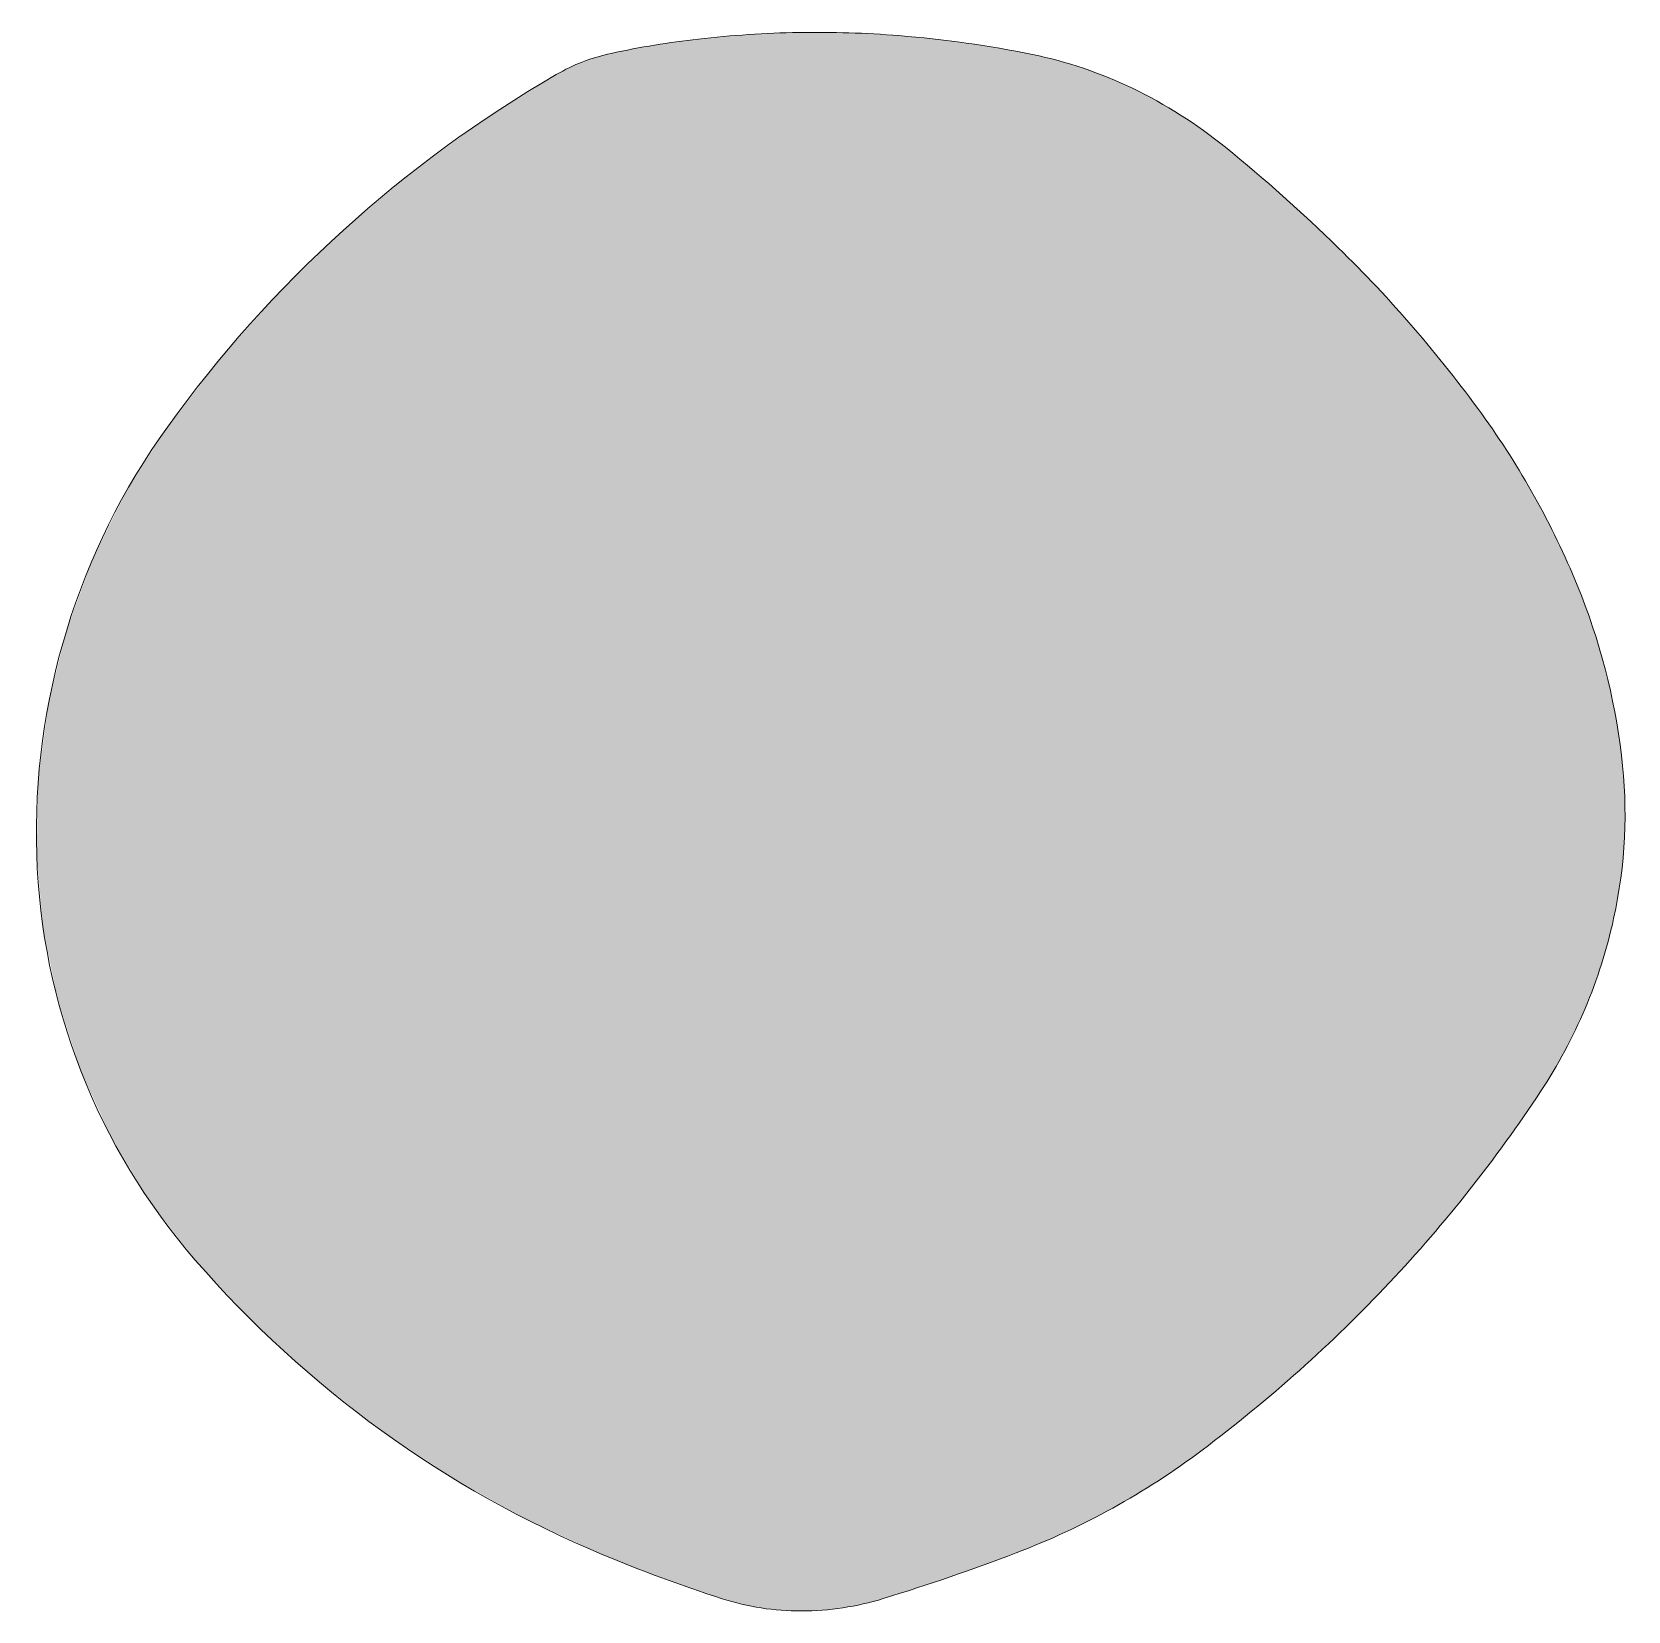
# Model space of a CAD drawing. Extents: x -1067 to 23308, y -6822 to 57810.
# Drawn here: x 414.926 to 415.69, y 98.314 to 99.069 of the extents above; entities that cross this region are included whole.
import ezdxf

# ---------------------------------------------------------------- set-up
doc = ezdxf.new("R2010")
doc.units = 0
doc.layers.get('0').update_dxf_attribs({"lineweight": 13})
doc.layers.add('G-XREF-____-OTLN', color=7, linetype='Continuous', lineweight=13)

# ---------------------------------------------------------------- blocks, each defined once
blk = doc.blocks.new('Blockreferenz-A0UJ2DPOXE')
at = {"layer": 'G-XREF-____-OTLN', "color": 0, "linetype": 'ByBlock', "lineweight": -2, "ltscale": 0.13}
for centre, major_axis, end_param in [((415.29375, 98.63968), (-0.04843, 0.4261), 0.098716), ((415.30207, 98.56643), (-0.00868, 0.50249), 0.095906), ((415.30188, 98.57752), (0.0394, 0.48989), 0.097525), ((415.29837, 98.53387), (0.10686, 0.52449), 0.120739), ((415.22248, 98.97095), (-0.01893, 0.08798), 0.314296), ((415.36463, 98.85909), (0.08839, 0.18315), 0.248667), ((415.47969, 98.52812), (-0.3024, 0.52065), 0.420223), ((415.3539, 98.83686), (0.14359, 0.17716), 0.231453), ((415.00451, 98.40578), (0.54699, 0.56017), 0.092384), ((415.11944, 98.52349), (0.50074, 0.36291), 0.170153), ((415.29942, 98.65393), (0.36646, 0.15046), 0.237552), ((415.26074, 98.68588), (-0.26955, 0.19422), 0.655524), ((415.37653, 98.68558), (0.31056, 0.03734), 0.269926), ((415.45508, 98.69503), (0.22824, -0.05013), 0.335872), ((415.2395, 98.68522), (-0.31084, -0.00968), 0.683085), ((415.44273, 98.69774), (0.20564, -0.13559), 0.366713), ((415.0842, 98.93414), (0.49186, -0.46339), 0.172689), ((415.40231, 98.82636), (-0.39779, -0.34485), 0.460787), ((415.06279, 98.9543), (0.42359, -0.56378), 0.170828), ((415.26706, 98.68244), (0.13027, -0.3411), 0.279556), ((415.47763, 99.00663), (-0.27829, -0.66604), 0.084707), ((415.04255, 99.2703), (0.29127, -0.95078), 0.067538), ((415.29414, 98.43592), (-0.03745, -0.11648), 0.314832), ((415.29409, 98.44921), (0.00051, -0.13564), 0.293508)]:
    blk.add_ellipse(centre, major_axis=major_axis, ratio=1, start_param=0, end_param=end_param, dxfattribs=at)
for points in [[(415.22207, 98.33155), (415.21739, 99.06167), (415.22207, 99.06248)], [(415.22435, 98.33071), (415.22207, 99.06248), (415.22435, 99.06287)], [(415.22207, 98.33155), (415.22207, 99.06248), (415.22435, 98.33071)], [(415.23132, 98.32814), (415.22435, 99.06287), (415.23132, 99.06395)], [(415.22435, 98.33071), (415.22435, 99.06287), (415.23132, 98.32814)], [(415.23354, 98.32732), (415.23132, 99.06395), (415.23354, 99.06426)], [(415.23132, 98.32814), (415.23132, 99.06395), (415.23354, 98.32732)], [(415.23831, 98.32565), (415.23354, 99.06426), (415.23831, 99.06492)], [(415.23354, 98.32732), (415.23354, 99.06426), (415.23831, 98.32565)], [(415.24508, 98.32328), (415.23831, 99.06492), (415.24508, 99.06575)], [(415.23831, 98.32565), (415.23831, 99.06492), (415.24508, 98.32328)], [(415.24531, 98.3232), (415.24508, 99.06575), (415.24531, 99.06578)], [(415.24508, 98.32328), (415.24508, 99.06575), (415.24531, 98.3232)], [(415.2549, 98.32003), (415.24531, 99.06578), (415.2549, 99.06678)], [(415.24531, 98.3232), (415.24531, 99.06578), (415.2549, 98.32003)], [(415.25669, 98.31944), (415.2549, 99.06678), (415.25669, 99.06693)], [(415.2549, 98.32003), (415.2549, 99.06678), (415.25669, 98.31944)], [(415.26286, 98.31763), (415.25669, 99.06693), (415.26286, 99.06745)], [(415.25669, 98.31944), (415.25669, 99.06693), (415.26286, 98.31763)], [(415.2645, 98.31724), (415.26286, 99.06745), (415.2645, 99.06759)], [(415.26286, 98.31763), (415.26286, 99.06745), (415.2645, 98.31724)], [(415.2691, 98.31616), (415.2645, 99.06759), (415.2691, 99.06789)], [(415.2645, 98.31724), (415.2645, 99.06759), (415.2691, 98.31616)], [(415.27412, 98.31524), (415.2691, 99.06789), (415.27412, 99.06822)], [(415.2691, 98.31616), (415.2691, 99.06789), (415.27412, 98.31524)], [(415.27542, 98.31501), (415.27412, 99.06822), (415.27542, 99.06828)], [(415.27412, 98.31524), (415.27412, 99.06822), (415.27542, 98.31501)], [(415.28179, 98.31419), (415.27542, 99.06828), (415.28179, 99.06857)], [(415.27542, 98.31501), (415.27542, 99.06828), (415.28179, 98.31419)], [(415.28375, 98.31404), (415.28179, 99.06857), (415.28375, 99.06866)], [(415.28179, 98.31419), (415.28179, 99.06857), (415.28375, 98.31404)], [(415.28819, 98.31371), (415.28375, 99.06866), (415.28819, 99.06878)], [(415.28375, 98.31404), (415.28375, 99.06866), (415.28819, 98.31371)], [(415.29339, 98.31359), (415.28819, 99.06878), (415.29339, 99.06892)], [(415.28819, 98.31371), (415.28819, 99.06878), (415.29339, 98.31359)], [(415.2946, 98.31357), (415.29339, 99.06892), (415.2946, 99.06893)], [(415.29339, 98.31359), (415.29339, 99.06892), (415.2946, 98.31357)], [(415.30124, 98.31375), (415.2946, 99.06893), (415.30124, 99.06899)], [(415.2946, 98.31357), (415.2946, 99.06893), (415.30124, 98.31375)], [(415.30124, 98.31375), (415.30124, 99.06899), (415.30138, 98.31376)], [(415.30138, 98.31376), (415.30124, 99.06899), (415.30138, 99.06899)], [(415.30138, 98.31376), (415.30138, 99.06899), (415.30785, 98.31427)], [(415.30785, 98.31427), (415.30138, 99.06899), (415.30785, 99.06895)], [(415.30785, 98.31427), (415.30785, 99.06895), (415.30937, 98.31446)], [(415.30937, 98.31446), (415.30785, 99.06895), (415.30937, 99.06894)], [(415.30937, 98.31446), (415.30937, 99.06894), (415.31443, 98.3151)], [(415.31443, 98.3151), (415.30937, 99.06894), (415.31443, 99.06882)], [(415.31443, 98.3151), (415.31443, 99.06882), (415.31735, 98.31562)], [(415.31735, 98.31562), (415.31443, 99.06882), (415.31735, 99.06875)], [(415.31735, 98.31562), (415.31735, 99.06875), (415.32097, 98.31625)], [(415.32097, 98.31625), (415.31735, 99.06875), (415.32097, 99.06861)], [(415.32097, 98.31625), (415.32097, 99.06861), (415.32533, 98.31725)], [(415.32533, 98.31725), (415.32097, 99.06861), (415.32533, 99.06843)], [(415.32533, 98.31725), (415.32533, 99.06843), (415.32744, 98.31773)], [(415.32744, 98.31773), (415.32533, 99.06843), (415.32744, 99.06831)], [(415.32744, 98.31773), (415.32744, 99.06831), (415.33331, 98.31937)], [(415.33331, 98.31937), (415.32744, 99.06831), (415.33331, 99.06799)], [(415.33331, 98.31937), (415.33331, 99.06799), (415.33382, 98.31952)], [(415.33382, 98.31952), (415.33331, 99.06799), (415.33382, 99.06795)], [(415.33382, 98.31952), (415.33382, 99.06795), (415.34128, 98.32187)], [(415.34128, 98.32187), (415.33382, 99.06795), (415.34128, 99.06741)], [(415.34128, 98.32187), (415.34128, 99.06741), (415.34984, 98.32457)], [(415.34984, 98.32457), (415.34128, 99.06741), (415.34984, 99.06664)], [(415.34984, 98.32457), (415.34984, 99.06664), (415.352, 98.32529)], [(415.352, 98.32529), (415.34984, 99.06664), (415.352, 99.06644)], [(415.352, 98.32529), (415.352, 99.06644), (415.36271, 98.32887)], [(415.36271, 98.32887), (415.352, 99.06644), (415.36271, 99.06525)], [(415.36271, 98.32887), (415.36271, 99.06525), (415.36576, 98.32989)], [(415.36576, 98.32989), (415.36271, 99.06525), (415.36576, 99.06485)], [(415.36576, 98.32989), (415.36576, 99.06485), (415.37339, 98.33259)], [(415.37339, 98.33259), (415.36576, 99.06485), (415.37339, 99.06385)], [(415.37339, 98.33259), (415.37339, 99.06385), (415.38159, 98.33548)], [(415.38159, 98.33548), (415.37339, 99.06385), (415.38159, 99.0626)], [(415.38159, 98.33548), (415.38159, 99.0626), (415.38404, 98.33639)], [(415.38404, 98.33639), (415.38159, 99.0626), (415.38404, 99.06223)], [(415.38404, 98.33639), (415.38404, 99.06223), (415.39465, 98.34034)], [(415.39465, 98.34034), (415.38404, 99.06223), (415.39465, 99.0604)], [(415.19002, 98.34492), (415.18567, 99.05307), (415.19002, 99.05488)], [(415.19446, 98.34286), (415.19002, 99.05488), (415.19446, 99.05647)], [(415.19002, 98.34492), (415.19002, 99.05488), (415.19446, 98.34286)], [(415.19897, 98.34077), (415.19446, 99.05647), (415.19897, 99.05782)], [(415.19446, 98.34286), (415.19446, 99.05647), (415.19897, 98.34077)], [(415.19935, 98.34059), (415.19897, 99.05782), (415.19935, 99.05791)], [(415.19897, 98.34077), (415.19897, 99.05782), (415.19935, 98.34059)], [(415.20355, 98.33888), (415.19935, 99.05791), (415.20355, 99.05893)], [(415.19935, 98.34059), (415.19935, 99.05791), (415.20355, 98.33888)], [(415.21046, 98.33606), (415.20355, 99.05893), (415.21046, 99.06036)], [(415.20355, 98.33888), (415.20355, 99.05893), (415.21046, 98.33606)], [(415.21067, 98.33598), (415.21046, 99.06036), (415.21067, 99.0604)], [(415.21046, 98.33606), (415.21046, 99.06036), (415.21067, 98.33598)], [(415.21739, 98.33336), (415.21067, 99.0604), (415.21739, 99.06167)], [(415.21067, 98.33598), (415.21067, 99.0604), (415.21739, 98.33336)], [(415.21739, 98.33336), (415.21739, 99.06167), (415.22207, 98.33155)], [(415.39465, 98.34034), (415.39465, 99.0604), (415.39733, 98.34134)], [(415.39733, 98.34134), (415.39465, 99.0604), (415.39733, 99.05989)], [(415.39733, 98.34134), (415.39733, 99.05989), (415.40523, 98.34457)], [(415.40523, 98.34457), (415.39733, 99.05989), (415.40523, 99.05836)], [(415.40523, 98.34457), (415.40523, 99.05836), (415.41307, 98.34778)], [(415.41307, 98.34778), (415.40523, 99.05836), (415.41307, 99.05659)], [(415.41307, 98.34778), (415.41307, 99.05659), (415.41345, 98.34795)], [(415.41345, 98.34795), (415.41307, 99.05659), (415.41345, 99.05651)], [(415.41345, 98.34795), (415.41345, 99.05651), (415.42159, 98.35173)], [(415.42159, 98.35173), (415.41345, 99.05651), (415.42159, 99.05431)], [(415.42159, 98.35173), (415.42159, 99.05431), (415.4285, 98.35494)], [(415.4285, 98.35494), (415.42159, 99.05431), (415.4285, 99.05214)], [(415.17728, 98.35083), (415.16268, 99.03959), (415.17728, 99.04877)], [(415.18142, 98.34891), (415.17728, 99.04877), (415.18142, 99.05103)], [(415.17728, 98.35083), (415.17728, 99.04877), (415.18142, 98.34891)], [(415.18567, 98.34694), (415.18142, 99.05103), (415.18567, 99.05307)], [(415.18142, 98.34891), (415.18142, 99.05103), (415.18567, 98.34694)], [(415.18567, 98.34694), (415.18567, 99.05307), (415.19002, 98.34492)], [(415.4285, 98.35494), (415.4285, 99.05214), (415.42963, 98.35553)], [(415.42963, 98.35553), (415.4285, 99.05214), (415.42963, 99.05179)], [(415.42963, 98.35553), (415.42963, 99.05179), (415.43755, 98.35967)], [(415.43755, 98.35967), (415.42963, 99.05179), (415.43755, 99.04893)], [(415.43755, 98.35967), (415.43755, 99.04893), (415.44358, 98.36282)], [(415.44358, 98.36282), (415.43755, 99.04893), (415.44358, 99.04647)], [(415.16268, 98.3576), (415.14159, 99.02633), (415.16268, 99.03959)], [(415.16268, 98.3576), (415.16268, 99.03959), (415.17728, 98.35083)], [(415.44358, 98.36282), (415.44358, 99.04647), (415.44536, 98.36385)], [(415.44536, 98.36385), (415.44358, 99.04647), (415.44536, 99.04574)], [(415.44536, 98.36385), (415.44536, 99.04574), (415.45302, 98.36832)], [(415.45302, 98.36832), (415.44536, 99.04574), (415.45302, 99.04224)], [(415.45302, 98.36832), (415.45302, 99.04224), (415.45827, 98.37138)], [(415.45827, 98.37138), (415.45302, 99.04224), (415.45827, 99.03958)], [(415.45827, 98.37138), (415.45827, 99.03958), (415.46087, 98.37306)], [(415.46087, 98.37306), (415.45827, 99.03958), (415.46087, 99.03826)], [(415.46087, 98.37306), (415.46087, 99.03826), (415.46856, 98.37804)], [(415.46856, 98.37804), (415.46087, 99.03826), (415.46856, 99.03399)], [(415.46856, 98.37804), (415.46856, 99.03399), (415.47255, 98.38063)], [(415.47255, 98.38063), (415.46856, 99.03399), (415.47255, 99.03156)], [(415.47255, 98.38063), (415.47255, 99.03156), (415.47607, 98.38315)], [(415.47607, 98.38315), (415.47255, 99.03156), (415.47607, 99.02942)], [(415.14159, 98.36942), (415.12742, 99.01597), (415.14159, 99.02633)], [(415.14159, 98.36942), (415.14159, 99.02633), (415.16268, 98.3576)], [(415.47607, 98.38315), (415.47607, 99.02942), (415.48341, 98.38839)], [(415.48341, 98.38839), (415.47607, 99.02942), (415.48341, 99.02456)], [(415.48341, 98.38839), (415.48341, 99.02456), (415.48639, 98.39053)], [(415.48639, 98.39053), (415.48341, 99.02456), (415.48639, 99.02242)], [(415.48639, 98.39053), (415.48639, 99.02242), (415.49055, 98.39375)], [(415.49055, 98.39375), (415.48639, 99.02242), (415.49055, 99.01943)], [(415.49055, 98.39375), (415.49055, 99.01943), (415.49749, 98.39912)], [(415.49749, 98.39912), (415.49055, 99.01943), (415.49749, 99.01402)], [(415.12742, 98.37737), (415.10755, 99.00145), (415.12742, 99.01597)], [(415.12742, 98.37737), (415.12742, 99.01597), (415.14159, 98.36942)], [(415.49749, 98.39912), (415.49749, 99.01402), (415.50227, 98.40281)], [(415.50227, 98.40281), (415.49749, 99.01402), (415.50227, 99.01008)], [(415.50227, 98.40281), (415.50227, 99.01008), (415.50864, 98.40805)], [(415.50864, 98.40805), (415.50227, 99.01008), (415.50864, 99.00481)], [(415.10755, 98.3906), (415.09378, 98.98982), (415.10755, 99.00145)], [(415.10755, 98.3906), (415.10755, 99.00145), (415.12742, 98.37737)], [(415.50864, 98.40805), (415.50864, 99.00481), (415.51779, 98.41555)], [(415.51779, 98.41555), (415.50864, 99.00481), (415.51779, 98.99697)], [(415.51779, 98.41555), (415.51779, 98.99697), (415.51962, 98.41714)], [(415.51962, 98.41714), (415.51779, 98.99697), (415.51962, 98.99539)], [(415.51962, 98.41714), (415.51962, 98.99539), (415.53043, 98.42654)], [(415.53043, 98.42654), (415.51962, 98.99539), (415.53043, 98.98578)], [(415.09378, 98.39978), (415.07534, 98.97425), (415.09378, 98.98982)], [(415.09378, 98.39978), (415.09378, 98.98982), (415.10755, 98.3906)], [(415.53043, 98.42654), (415.53043, 98.98578), (415.53294, 98.42872)], [(415.53294, 98.42872), (415.53043, 98.98578), (415.53294, 98.98346)], [(415.53294, 98.42872), (415.53294, 98.98346), (415.54106, 98.43619)], [(415.54106, 98.43619), (415.53294, 98.98346), (415.54106, 98.97596)], [(415.07534, 98.41423), (415.06196, 98.96124), (415.07534, 98.97425)], [(415.07534, 98.41423), (415.07534, 98.97425), (415.09378, 98.39978)], [(415.54106, 98.43619), (415.54106, 98.97596), (415.54771, 98.44232)], [(415.54771, 98.44232), (415.54106, 98.97596), (415.54771, 98.96958)], [(415.54771, 98.44232), (415.54771, 98.96958), (415.5515, 98.44601)], [(415.5515, 98.44601), (415.54771, 98.96958), (415.5515, 98.96595)], [(415.5515, 98.44601), (415.5515, 98.96595), (415.56209, 98.45633)], [(415.56209, 98.45633), (415.5515, 98.96595), (415.56209, 98.95531)], [(415.06196, 98.42471), (415.04511, 98.94486), (415.06196, 98.96124)], [(415.06196, 98.42471), (415.06196, 98.96124), (415.07534, 98.41423)], [(415.56209, 98.45633), (415.56209, 98.95531), (415.56387, 98.45816)], [(415.56387, 98.45816), (415.56209, 98.95531), (415.56387, 98.95352)], [(415.56387, 98.45816), (415.56387, 98.95352), (415.57589, 98.47056)], [(415.57589, 98.47056), (415.56387, 98.95352), (415.57589, 98.94075)], [(415.04511, 98.44014), (415.03215, 98.93036), (415.04511, 98.94486)], [(415.04511, 98.44014), (415.04511, 98.94486), (415.06196, 98.42471)], [(415.57589, 98.47056), (415.57589, 98.94075), (415.57606, 98.47074)], [(415.57606, 98.47074), (415.57589, 98.94075), (415.57606, 98.94055)], [(415.57606, 98.47074), (415.57606, 98.94055), (415.58753, 98.48327)], [(415.58753, 98.48327), (415.57606, 98.94055), (415.58753, 98.92764)], [(415.03215, 98.452), (415.01701, 98.91342), (415.03215, 98.93036)], [(415.03215, 98.452), (415.03215, 98.93036), (415.04511, 98.44014)], [(415.58753, 98.48327), (415.58753, 98.92764), (415.5892, 98.48509)], [(415.5892, 98.48509), (415.58753, 98.92764), (415.5892, 98.92566)], [(415.5892, 98.48509), (415.5892, 98.92566), (415.59881, 98.49622)], [(415.59881, 98.49622), (415.5892, 98.92566), (415.59881, 98.9142)], [(415.01701, 98.46817), (415.00452, 98.8973), (415.01701, 98.91342)], [(415.01701, 98.46817), (415.01701, 98.91342), (415.03215, 98.452)], [(415.59881, 98.49622), (415.59881, 98.9142), (415.60191, 98.49981)], [(415.60191, 98.49981), (415.59881, 98.9142), (415.60191, 98.91028)], [(415.60191, 98.49981), (415.60191, 98.91028), (415.60969, 98.50936)], [(415.60969, 98.50936), (415.60191, 98.91028), (415.60969, 98.90045)], [(415.00452, 98.48151), (414.99118, 98.8801), (415.00452, 98.8973)], [(415.00452, 98.48151), (415.00452, 98.8973), (415.01701, 98.46817)], [(415.60969, 98.50936), (415.60969, 98.90045), (415.61419, 98.51489)], [(415.61419, 98.51489), (415.60969, 98.90045), (415.61419, 98.89442)], [(415.61419, 98.51489), (415.61419, 98.89442), (415.62018, 98.52269)], [(415.62018, 98.52269), (415.61419, 98.89442), (415.62018, 98.8864)], [(415.62018, 98.52269), (415.62018, 98.8864), (415.62604, 98.53031)], [(415.62604, 98.53031), (415.62018, 98.8864), (415.62604, 98.87798)], [(414.99118, 98.49878), (414.9829, 98.86717), (414.99118, 98.8801)], [(414.99118, 98.49878), (414.99118, 98.8801), (415.00452, 98.48151)], [(415.62604, 98.53031), (415.62604, 98.87798), (415.62913, 98.53459)], [(415.62913, 98.53459), (415.62604, 98.87798), (415.62913, 98.87352)], [(415.62913, 98.53459), (415.62913, 98.87352), (415.63744, 98.54607)], [(415.63744, 98.54607), (415.62913, 98.87352), (415.63744, 98.86051)], [(414.9829, 98.50952), (414.97161, 98.84955), (414.9829, 98.86717)], [(414.9829, 98.50952), (414.9829, 98.86717), (414.99118, 98.49878)], [(415.63744, 98.54607), (415.63744, 98.86051), (415.63757, 98.54627)], [(415.63757, 98.54627), (415.63744, 98.86051), (415.63757, 98.8603)], [(415.63757, 98.54627), (415.63757, 98.8603), (415.64547, 98.55789)], [(415.64547, 98.55789), (415.63757, 98.8603), (415.64547, 98.84675)], [(414.97161, 98.5282), (414.9646, 98.83541), (414.97161, 98.84955)], [(414.97161, 98.5282), (414.97161, 98.84955), (414.9829, 98.50952)], [(415.64547, 98.55789), (415.64547, 98.84675), (415.64837, 98.56215)], [(415.64837, 98.56215), (415.64547, 98.84675), (415.64837, 98.84129)], [(415.64837, 98.56215), (415.64837, 98.84129), (415.65283, 98.56939)], [(415.65283, 98.56939), (415.64837, 98.84129), (415.65283, 98.8329)], [(414.9646, 98.53981), (414.95549, 98.81705), (414.9646, 98.83541)], [(414.9646, 98.53981), (414.9646, 98.83541), (414.97161, 98.5282)], [(415.65283, 98.56939), (415.65283, 98.8329), (415.65627, 98.57497)], [(415.65627, 98.57497), (415.65283, 98.8329), (415.65627, 98.82577)], [(415.65627, 98.57497), (415.65627, 98.82577), (415.65964, 98.58126)], [(415.65964, 98.58126), (415.65627, 98.82577), (415.65964, 98.81878)], [(415.65964, 98.58126), (415.65964, 98.81878), (415.66337, 98.58824)], [(415.66337, 98.58824), (415.65964, 98.81878), (415.66337, 98.81017)], [(414.95549, 98.55969), (414.94986, 98.80168), (414.95549, 98.81705)], [(414.95549, 98.55969), (414.95549, 98.81705), (414.9646, 98.53981)], [(415.66337, 98.58824), (415.66337, 98.81017), (415.66588, 98.59371)], [(415.66588, 98.59371), (415.66337, 98.81017), (415.66588, 98.80439)], [(415.66588, 98.59371), (415.66588, 98.80439), (415.66965, 98.60192)], [(415.66965, 98.60192), (415.66588, 98.80439), (415.66965, 98.79459)], [(414.94986, 98.57198), (414.94301, 98.78299), (414.94986, 98.80168)], [(414.94986, 98.57198), (414.94986, 98.80168), (414.95549, 98.55969)], [(415.66965, 98.60192), (415.66965, 98.79459), (415.67093, 98.60524)], [(415.67093, 98.60524), (415.66965, 98.79459), (415.67093, 98.79125)], [(415.67093, 98.60524), (415.67093, 98.79125), (415.67508, 98.61596)], [(415.67508, 98.61596), (415.67093, 98.79125), (415.67508, 98.77883)], [(414.94301, 98.59295), (414.93887, 98.76622), (414.94301, 98.78299)], [(414.94301, 98.59295), (414.94301, 98.78299), (414.94986, 98.57198)], [(415.67508, 98.61596), (415.67508, 98.77883), (415.67539, 98.61693)], [(415.67539, 98.61693), (415.67508, 98.77883), (415.67539, 98.77791)], [(415.67539, 98.61693), (415.67539, 98.77791), (415.67924, 98.62904)], [(415.67924, 98.62904), (415.67539, 98.77791), (415.67924, 98.76437)], [(414.93887, 98.60562), (414.93431, 98.74776), (414.93887, 98.76622)], [(414.93887, 98.60562), (414.93887, 98.76622), (414.94301, 98.59295)], [(415.67924, 98.62904), (415.67924, 98.76437), (415.67964, 98.6303)], [(415.67964, 98.6303), (415.67924, 98.76437), (415.67964, 98.76267)], [(415.67964, 98.6303), (415.67964, 98.76267), (415.68247, 98.64156)], [(415.68247, 98.64156), (415.67964, 98.76267), (415.68247, 98.75068)], [(415.68247, 98.64156), (415.68247, 98.75068), (415.68332, 98.6449)], [(415.68332, 98.6449), (415.68247, 98.75068), (415.68332, 98.74623)], [(414.93431, 98.62787), (414.93177, 98.72874), (414.93431, 98.74776)], [(414.93431, 98.62787), (414.93431, 98.74776), (414.93887, 98.60562)], [(415.68332, 98.6449), (415.68332, 98.74623), (415.68509, 98.65422)], [(415.68509, 98.65422), (415.68332, 98.74623), (415.68509, 98.73686)], [(415.68509, 98.65422), (415.68509, 98.73686), (415.68576, 98.65775)], [(415.68576, 98.65775), (415.68509, 98.73686), (415.68576, 98.73216)], [(414.93177, 98.64028), (414.92951, 98.7118), (414.93177, 98.72874)], [(414.93177, 98.64028), (414.93177, 98.72874), (414.93431, 98.62787)], [(415.68576, 98.65775), (415.68576, 98.73216), (415.68709, 98.66769)], [(415.68709, 98.66769), (415.68576, 98.73216), (415.68709, 98.72293)], [(415.68709, 98.66769), (415.68709, 98.72293), (415.68749, 98.67071)], [(415.68749, 98.67071), (415.68709, 98.72293), (415.68749, 98.71855)], [(415.68749, 98.67071), (415.68749, 98.71855), (415.68828, 98.68112)], [(415.68828, 98.68112), (415.68749, 98.71855), (415.68828, 98.7099)], [(414.92951, 98.66589), (414.92866, 98.67553), (414.92951, 98.7118)], [(414.92951, 98.66589), (414.92951, 98.7118), (414.93177, 98.64028)], [(415.68828, 98.68112), (415.68828, 98.7099), (415.68848, 98.68376)], [(415.68848, 98.68376), (415.68828, 98.7099), (415.68848, 98.70426)], [(415.68848, 98.68376), (415.68848, 98.70426), (415.68875, 98.69683)]]:
    blk.add_solid(points, dxfattribs=at)

msp = doc.modelspace()

# ---------------------------------------------------------------- block references
at = {"ltscale": 0.13}
msp.add_blockref('Blockreferenz-A0UJ2DPOXE', (0, 0), dxfattribs=at)

doc.saveas('drawing.dxf')
